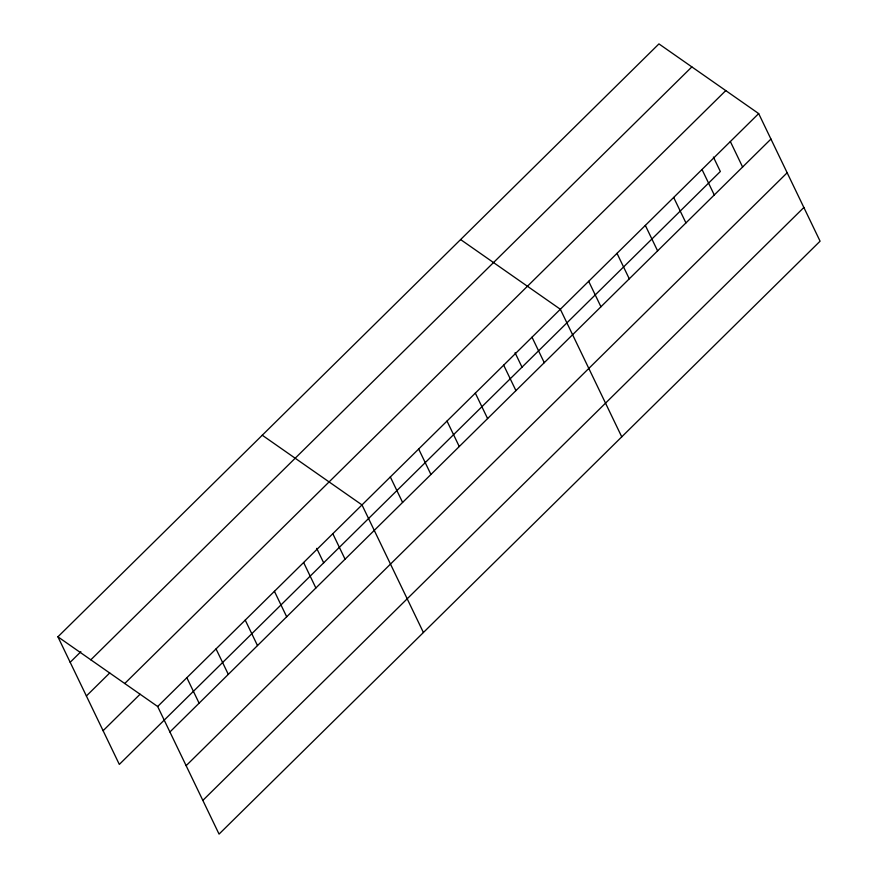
<?xml version="1.0" encoding="UTF-8"?>
<svg xmlns="http://www.w3.org/2000/svg" width="878" height="878" viewBox="0 0 878 878"><rect width="100%" height="100%" fill="white"/><g stroke="black" fill="none" stroke-linecap="round" stroke-linejoin="round"><path stroke-width="1.32" d="M57.915 636.813L658.939 43.9L758.68 113.591L820.085 241.187L219.061 834.1L157.656 706.505L57.915 636.813L119.32 764.409L720.344 171.495L713.397 157.052M70.174 662.286L80.875 651.717M90.829 659.817L691.853 66.904M86.384 695.98L109.739 672.943M124.742 683.512L725.766 90.599M103.099 730.705L140.074 694.224M157.656 706.505L758.68 113.591M169.915 731.978L770.939 139.064M186.136 765.682L787.16 172.768M202.84 800.396L803.864 207.482M460.599 239.562L560.34 309.254L621.745 436.849M262.259 435.225L361.999 504.916L423.416 632.511M730.353 141.545L742.601 167.018M702.016 169.498L714.275 194.971M673.678 197.451L685.938 222.913M645.341 225.405L657.6 250.867M617.014 253.358L629.274 278.82M588.677 281.3L600.936 306.773M532.013 337.207L544.261 362.68M515.057 352.715L522.004 367.158M503.676 365.16L515.935 390.622M475.338 393.114L487.597 418.576M447.012 421.067L459.26 446.529M418.674 449.02L430.933 474.482M390.337 476.963L402.596 502.435M332.817 533.714L345.065 559.187M316.717 548.366L323.664 562.82M303.623 562.513L315.871 587.986M274.43 591.311L286.678 616.784M245.236 620.109L257.495 645.582M216.043 648.908L228.302 674.381M186.849 677.706L199.108 703.179"/></g></svg>
